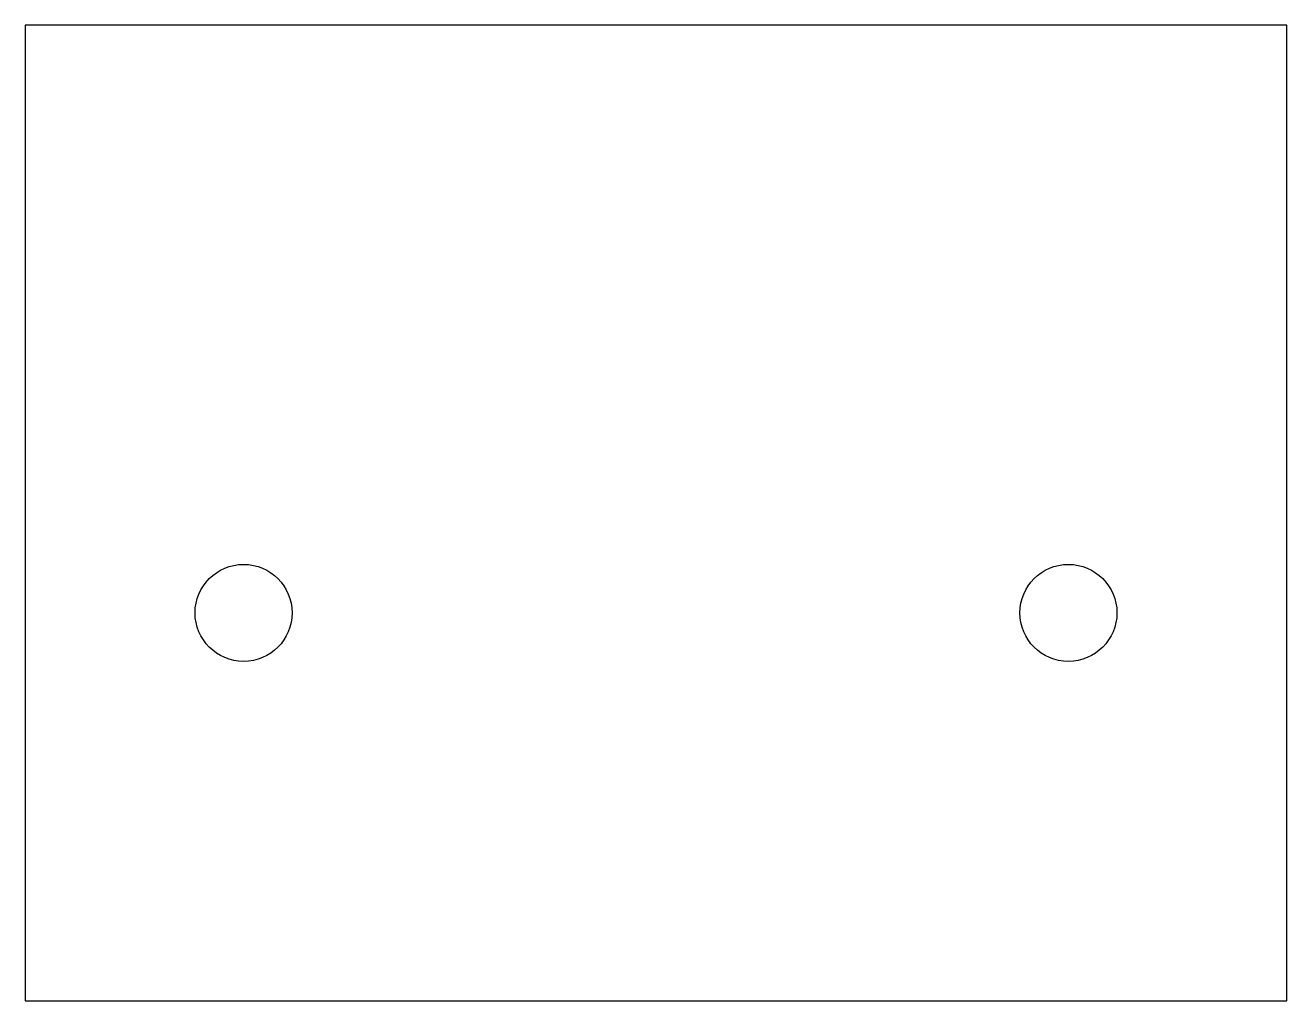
# Model space of a CAD drawing. Header units: millimetres. Extents: x 0 to 13, y 0 to 10.1.
import ezdxf

# ---------------------------------------------------------------- set-up
doc = ezdxf.new("R2010")
doc.units = ezdxf.units.MM

msp = doc.modelspace()

# ---------------------------------------------------------------- linework, layer by layer
msp.add_lwpolyline([(0, 0), (13, 0), (13, 10.06), (0, 10.06)], close=True)
for centre in [(2.25, 4), (10.75, 4)]:
    msp.add_circle(centre, 0.5)

doc.saveas('drawing.dxf')
